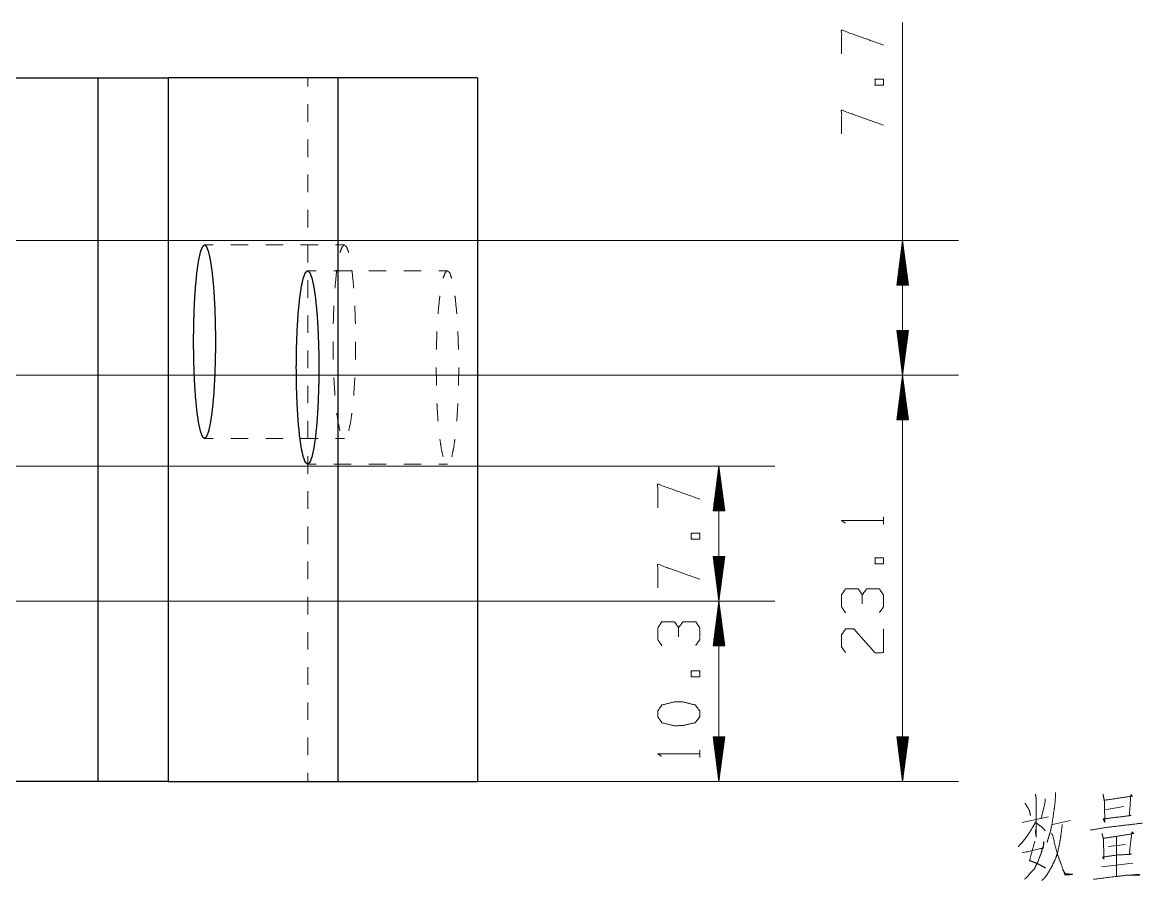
# Model space of a CAD drawing. Header units: millimetres. Extents: x 0 to 420, y 0 to 297.
# Drawn here: x 262.7 to 326.3, y 60.7 to 109.5 of the extents above; entities that cross this region are included whole.
import ezdxf

# ---------------------------------------------------------------- set-up
doc = ezdxf.new("R2010")
doc.units = ezdxf.units.MM
doc.layers.add('1', color=7, linetype='Continuous', true_color=0xffffff)

msp = doc.modelspace()

# ---------------------------------------------------------------- linework, layer by layer
at = {"layer": '1', "color": 13, "linetype": 'Continuous', "lineweight": 18}
for p, q in [((312.689, 89.427), (312.689, 109.486)), ((226.265, 97.094), (315.864, 97.094)), ((312.689, 97.094), (312.355, 94.554)), ((312.664, 94.554), (312.664, 96.901)), ((313.024, 94.554), (312.689, 97.094)), ((312.715, 94.554), (312.715, 96.901)), ((312.562, 94.554), (312.562, 96.129)), ((312.613, 94.554), (312.613, 96.515)), ((312.766, 94.554), (312.766, 96.515)), ((312.816, 94.554), (312.816, 96.129)), ((312.512, 94.554), (312.512, 95.743)), ((312.867, 94.554), (312.867, 95.743)), ((312.41, 94.554), (312.41, 94.972)), ((312.461, 94.554), (312.461, 95.358)), ((312.918, 94.554), (312.918, 95.358)), ((312.969, 94.554), (312.969, 94.972)), ((312.355, 94.554), (313.024, 94.554)), ((312.359, 94.554), (312.359, 94.586)), ((312.359, 94.554), (312.359, 94.586)), ((313.02, 94.554), (313.02, 94.586)), ((313.02, 94.554), (313.02, 94.586)), ((312.355, 91.967), (312.689, 89.427)), ((313.024, 91.967), (312.355, 91.967)), ((312.359, 91.967), (312.359, 91.935)), ((312.359, 91.967), (312.359, 91.935)), ((312.41, 91.967), (312.41, 91.549)), ((312.461, 91.967), (312.461, 91.164)), ((312.512, 91.967), (312.512, 90.778)), ((312.562, 91.967), (312.562, 90.392)), ((312.613, 91.967), (312.613, 90.006)), ((312.664, 91.967), (312.664, 89.62)), ((312.689, 89.427), (313.024, 91.967)), ((312.715, 91.967), (312.715, 89.62)), ((312.766, 91.967), (312.766, 90.006)), ((312.816, 91.967), (312.816, 90.392)), ((312.867, 91.967), (312.867, 90.778)), ((312.918, 91.967), (312.918, 91.164)), ((312.969, 91.967), (312.969, 91.549)), ((313.02, 91.967), (313.02, 91.935)), ((313.02, 91.967), (313.02, 91.935)), ((219.844, 89.427), (315.864, 89.427)), ((219.844, 89.427), (315.864, 89.427)), ((312.689, 89.427), (312.355, 86.887)), ((312.664, 86.887), (312.664, 89.234)), ((313.024, 86.887), (312.689, 89.427)), ((312.689, 89.427), (312.689, 66.335)), ((312.715, 86.887), (312.715, 89.234)), ((312.613, 86.887), (312.613, 88.848)), ((312.766, 86.887), (312.766, 88.848)), ((312.512, 86.887), (312.512, 88.077)), ((312.562, 86.887), (312.562, 88.462)), ((312.816, 86.887), (312.816, 88.462)), ((312.867, 86.887), (312.867, 88.077)), ((312.41, 86.887), (312.41, 87.305)), ((312.461, 86.887), (312.461, 87.691)), ((312.918, 86.887), (312.918, 87.691)), ((312.969, 86.887), (312.969, 87.305)), ((312.355, 86.887), (313.024, 86.887)), ((312.359, 86.887), (312.359, 86.919)), ((312.359, 86.887), (312.359, 86.919)), ((313.02, 86.887), (313.02, 86.919)), ((313.02, 86.887), (313.02, 86.919)), ((241.598, 84.253), (305.425, 84.253)), ((302.25, 84.253), (301.916, 81.713)), ((302.225, 81.713), (302.225, 84.06)), ((302.585, 81.713), (302.25, 84.253)), ((302.25, 76.587), (302.25, 84.253)), ((302.276, 81.713), (302.276, 84.06)), ((302.174, 81.713), (302.174, 83.675)), ((302.327, 81.713), (302.327, 83.675)), ((302.073, 81.713), (302.073, 82.903)), ((302.123, 81.713), (302.123, 83.289)), ((302.377, 81.713), (302.377, 83.289)), ((302.428, 81.713), (302.428, 82.903)), ((301.971, 81.713), (301.971, 82.131)), ((302.022, 81.713), (302.022, 82.517)), ((302.479, 81.713), (302.479, 82.517)), ((302.53, 81.713), (302.53, 82.131)), ((301.916, 81.713), (302.585, 81.713)), ((301.92, 81.713), (301.92, 81.745)), ((301.92, 81.713), (301.92, 81.745)), ((302.581, 81.713), (302.581, 81.745)), ((302.581, 81.713), (302.581, 81.745)), ((301.916, 79.127), (302.25, 76.587)), ((302.585, 79.127), (301.916, 79.127)), ((301.92, 79.127), (301.92, 79.095)), ((301.92, 79.127), (301.92, 79.095)), ((301.971, 79.127), (301.971, 78.709)), ((302.022, 79.127), (302.022, 78.323)), ((302.073, 79.127), (302.073, 77.937)), ((302.123, 79.127), (302.123, 77.551)), ((302.174, 79.127), (302.174, 77.165)), ((302.225, 79.127), (302.225, 76.78)), ((302.25, 76.587), (302.585, 79.127)), ((302.276, 79.127), (302.276, 76.78)), ((302.327, 79.127), (302.327, 77.165)), ((302.377, 79.127), (302.377, 77.551)), ((302.428, 79.127), (302.428, 77.937)), ((302.479, 79.127), (302.479, 78.323)), ((302.53, 79.127), (302.53, 78.709)), ((302.581, 79.127), (302.581, 79.095)), ((302.581, 79.127), (302.581, 79.095)), ((235.178, 76.587), (305.425, 76.587)), ((235.178, 76.587), (305.425, 76.587)), ((302.25, 76.587), (301.916, 74.047)), ((302.225, 74.047), (302.225, 76.394)), ((302.585, 74.047), (302.25, 76.587)), ((302.25, 76.587), (302.25, 66.335)), ((302.276, 74.047), (302.276, 76.394)), ((302.174, 74.047), (302.174, 76.008)), ((302.327, 74.047), (302.327, 76.008)), ((302.073, 74.047), (302.073, 75.236)), ((302.123, 74.047), (302.123, 75.622)), ((302.377, 74.047), (302.377, 75.622)), ((302.428, 74.047), (302.428, 75.236)), ((302.022, 74.047), (302.022, 74.85)), ((302.479, 74.047), (302.479, 74.85)), ((301.916, 74.047), (302.585, 74.047)), ((301.92, 74.047), (301.92, 74.078)), ((301.92, 74.047), (301.92, 74.078)), ((301.971, 74.047), (301.971, 74.464)), ((302.53, 74.047), (302.53, 74.464)), ((302.581, 74.047), (302.581, 74.078)), ((302.581, 74.047), (302.581, 74.078)), ((301.916, 68.875), (302.25, 66.335)), ((302.585, 68.875), (301.916, 68.875)), ((301.92, 68.875), (301.92, 68.844)), ((301.92, 68.875), (301.92, 68.844)), ((301.971, 68.875), (301.971, 68.458)), ((302.022, 68.875), (302.022, 68.072)), ((302.073, 68.875), (302.073, 67.686)), ((302.123, 68.875), (302.123, 67.3)), ((302.174, 68.875), (302.174, 66.914)), ((302.225, 68.875), (302.225, 66.528)), ((302.25, 66.335), (302.585, 68.875)), ((302.276, 68.875), (302.276, 66.528)), ((302.327, 68.875), (302.327, 66.914)), ((302.377, 68.875), (302.377, 67.3)), ((302.428, 68.875), (302.428, 67.686)), ((302.479, 68.875), (302.479, 68.072)), ((302.53, 68.875), (302.53, 68.458)), ((302.581, 68.875), (302.581, 68.844)), ((302.581, 68.875), (302.581, 68.844)), ((312.355, 68.875), (312.689, 66.335)), ((313.024, 68.875), (312.355, 68.875)), ((312.359, 68.875), (312.359, 68.844)), ((312.359, 68.875), (312.359, 68.844)), ((312.41, 68.875), (312.41, 68.458)), ((312.461, 68.875), (312.461, 68.072)), ((312.512, 68.875), (312.512, 67.686)), ((312.562, 68.875), (312.562, 67.3)), ((312.613, 68.875), (312.613, 66.914)), ((312.664, 68.875), (312.664, 66.528)), ((312.689, 66.335), (313.024, 68.875)), ((312.715, 68.875), (312.715, 66.528)), ((312.766, 68.875), (312.766, 66.914)), ((312.816, 68.875), (312.816, 67.3)), ((312.867, 68.875), (312.867, 67.686)), ((312.918, 68.875), (312.918, 68.072)), ((312.969, 68.875), (312.969, 68.458)), ((313.02, 68.875), (313.02, 68.844)), ((313.02, 68.875), (313.02, 68.844)), ((266.979, 66.335), (315.864, 66.335)), ((266.979, 66.335), (305.425, 66.335))]:
    msp.add_line(p, q, dxfattribs=at)
at = {"layer": '1', "color": 30, "linetype": 'Continuous', "lineweight": 25}
for p, q in [((43.971, 106.335), (266.979, 106.335)), ((266.979, 66.335), (266.979, 106.335)), ((280.587, 106.335), (270.952, 106.335)), ((270.952, 106.335), (270.952, 66.335)), ((288.533, 106.335), (280.587, 106.335)), ((280.587, 106.335), (280.587, 66.335)), ((288.533, 106.335), (288.533, 66.335)), ((266.979, 66.335), (43.971, 66.335)), ((270.952, 66.335), (280.587, 66.335)), ((280.587, 66.335), (288.533, 66.335))]:
    msp.add_line(p, q, dxfattribs=at)
at = {"layer": '1', "color": 43, "linetype": 'Continuous', "lineweight": 18}
for p, q in [((278.897, 105.835), (278.897, 106.335)), ((278.897, 103.835), (278.897, 104.835)), ((278.897, 101.835), (278.897, 102.835)), ((278.897, 99.835), (278.897, 100.835)), ((278.897, 97.835), (278.897, 98.835)), ((273.517, 96.835), (273.021, 96.835)), ((275.504, 96.835), (274.51, 96.835)), ((277.49, 96.835), (276.497, 96.835)), ((279.476, 96.835), (278.483, 96.835)), ((278.897, 95.835), (278.897, 96.835)), ((280.966, 96.835), (280.47, 96.835)), ((279.374, 95.37), (278.878, 95.37)), ((281.361, 95.37), (280.367, 95.37)), ((283.347, 95.37), (282.354, 95.37)), ((285.333, 95.37), (284.34, 95.37)), ((286.823, 95.37), (286.327, 95.37)), ((278.897, 93.835), (278.897, 94.835)), ((278.897, 91.835), (278.897, 92.835)), ((280.338, 90.316), (280.326, 91.335)), ((281.606, 91.335), (281.595, 90.316)), ((278.897, 89.835), (278.897, 90.835)), ((286.195, 88.851), (286.183, 89.87)), ((287.464, 89.87), (287.452, 88.851)), ((278.897, 87.835), (278.897, 88.835)), ((278.897, 85.835), (278.897, 86.835)), ((273.021, 85.835), (273.517, 85.835)), ((274.51, 85.835), (275.504, 85.835)), ((276.497, 85.835), (277.49, 85.835)), ((278.483, 85.835), (279.476, 85.835)), ((280.47, 85.835), (280.966, 85.835)), ((278.897, 83.835), (278.897, 84.835)), ((278.878, 84.37), (279.374, 84.37)), ((280.367, 84.37), (281.361, 84.37)), ((282.354, 84.37), (283.347, 84.37)), ((284.34, 84.37), (285.333, 84.37)), ((286.327, 84.37), (286.823, 84.37)), ((278.897, 81.835), (278.897, 82.835)), ((278.897, 79.835), (278.897, 80.835)), ((278.897, 77.835), (278.897, 78.835)), ((278.897, 75.835), (278.897, 76.835)), ((278.897, 73.835), (278.897, 74.835)), ((278.897, 71.835), (278.897, 72.835)), ((278.897, 69.835), (278.897, 70.835)), ((278.897, 67.835), (278.897, 68.835)), ((278.897, 66.335), (278.897, 66.835))]:
    msp.add_line(p, q, dxfattribs=at)
at = {"layer": '1', "color": 95, "linetype": 'Continuous', "lineweight": 18}
for p, q in [((311.597, 80.953), (311.597, 81.377)), ((301.158, 67.703), (301.158, 68.127)), ((319.481, 64.011), (320.984, 64.326)), ((324.156, 64.72), (325.27, 64.916)), ((321.207, 63.893), (322.237, 64.129)), ((324.852, 63.224), (324.852, 60.94)), ((324.379, 62.633), (325.353, 62.751)), ((323.989, 61.491), (325.771, 61.688))]:
    msp.add_line(p, q, dxfattribs=at)
for points, knots in [([(311.597, 108.199), (309.222, 109.047), (309.222, 107.704)], [0, 0, 0.65247, 1, 1]), ([(311.597, 105.922), (311.597, 106.258), (311.122, 106.258), (311.122, 105.922), (311.597, 105.922)], [0, 0, 0.207091, 0.5, 0.707091, 1, 1]), ([(311.597, 103.646), (309.222, 104.494), (309.222, 103.151)], [0, 0, 0.65247, 1, 1]), ([(301.158, 82.389), (298.783, 83.237), (298.783, 81.894)], [0, 0, 0.652472, 1, 1]), ([(309.422, 81.024), (309.222, 81.165), (311.597, 81.165)], [0, 0, 0.093487, 1, 1]), ([(301.158, 80.112), (301.158, 80.448), (300.683, 80.448), (300.683, 80.112), (301.158, 80.112)], [0, 0, 0.207086, 0.5, 0.707086, 1, 1]), ([(311.597, 78.712), (311.597, 79.048), (311.122, 79.048), (311.122, 78.712), (311.597, 78.712)], [0, 0, 0.207091, 0.5, 0.707091, 1, 1]), ([(301.158, 77.836), (298.783, 78.684), (298.783, 77.341)], [0, 0, 0.652471, 1, 1]), ([(310.397, 76.948), (310.172, 77.284), (309.447, 77.284), (309.222, 76.948), (309.222, 76.258), (309.447, 75.923)], [0, 0, 0.153874, 0.429852, 0.583727, 0.846124, 1, 1]), ([(311.372, 75.94), (311.597, 76.258), (311.597, 76.948), (311.372, 77.284), (310.647, 77.284), (310.397, 76.948), (310.397, 76.435)], [0, 0, 0.124121, 0.343689, 0.472447, 0.703379, 0.836732, 1, 1]), ([(299.958, 75.08), (299.733, 75.416), (299.008, 75.416), (298.783, 75.08), (298.783, 74.391), (299.008, 74.055)], [0, 0, 0.153876, 0.429853, 0.583729, 0.846126, 1, 1]), ([(300.933, 74.073), (301.158, 74.391), (301.158, 75.08), (300.933, 75.416), (300.208, 75.416), (299.958, 75.08), (299.958, 74.568)], [0, 0, 0.12412, 0.343686, 0.472445, 0.703375, 0.836733, 1, 1]), ([(309.447, 73.664), (309.222, 73.982), (309.222, 74.671), (309.447, 75.007), (309.922, 75.007), (311.122, 73.646), (311.597, 73.664), (311.597, 75.007)], [0, 0, 0.069693, 0.192978, 0.265274, 0.350226, 0.674741, 0.759752, 1, 1]), ([(301.158, 72.291), (301.158, 72.627), (300.683, 72.627), (300.683, 72.291), (301.158, 72.291)], [0, 0, 0.207086, 0.5, 0.707086, 1, 1]), ([(301.158, 70.351), (300.908, 70.687), (300.208, 70.863), (299.733, 70.863), (299.008, 70.687), (298.783, 70.351), (298.783, 70.015), (299.008, 69.679), (299.733, 69.502), (300.208, 69.52), (300.908, 69.679), (301.158, 70.015), (301.158, 70.351)], [0, 0, 0.067524, 0.183971, 0.260584, 0.380943, 0.446141, 0.500305, 0.565504, 0.685862, 0.762529, 0.87831, 0.945835, 1, 1]), ([(298.983, 67.774), (298.783, 67.915), (301.158, 67.915)], [0, 0, 0.093492, 1, 1]), ([(320.233, 65.625), (320.288, 65.35), (320.288, 63.184), (320.233, 63.46), (320.288, 63.696)], [0, 0, 0.094654, 0.823643, 0.918297, 1, 1]), ([(321.374, 65.704), (321.374, 65.468), (321.346, 65.035), (321.262, 64.483), (321.179, 63.893), (321.068, 63.42), (320.928, 62.987), (320.901, 62.869)], [0, 0, 0.08186, 0.232244, 0.425428, 0.632113, 0.800316, 0.95795, 1, 1]), ([(324.073, 65.625), (324.156, 65.231), (324.184, 64.011), (324.101, 64.208), (325.659, 64.405), (325.576, 64.405), (325.659, 65.586), (325.743, 65.507), (324.156, 65.271)], [0, 0, 0.062937, 0.253846, 0.287285, 0.53298, 0.54604, 0.731203, 0.749152, 1, 1]), ([(319.648, 65.113), (319.899, 64.68), (319.954, 64.405)], [0, 0, 0.640221, 1, 1]), ([(320.789, 65.35), (320.789, 65.153), (320.567, 64.247)], [0, 0, 0.174307, 1, 1]), ([(320.26, 64.05), (320.01, 63.617), (319.759, 63.224), (319.509, 62.909), (319.258, 62.633)], [0, 0, 0.287232, 0.555134, 0.786184, 1, 1]), ([(320.288, 63.972), (320.622, 63.735), (320.789, 63.538)], [0, 0, 0.613121, 1, 1]), ([(321.763, 63.893), (321.68, 63.224), (321.596, 62.751), (321.513, 62.357), (321.402, 62.003), (321.179, 61.531), (320.984, 61.176), (320.761, 60.861), (320.594, 60.704)], [0, 0, 0.194371, 0.33263, 0.448612, 0.555645, 0.706159, 0.82269, 0.933847, 1, 1]), ([(323.349, 63.578), (324.351, 63.735), (326.327, 63.972)], [0, 0, 0.337588, 1, 1]), ([(321.151, 63.381), (321.207, 63.302), (321.485, 62.2), (321.68, 61.688), (321.875, 61.137), (321.93, 61.019), (322.348, 61.058), (321.93, 61.098), (321.791, 61.334)], [0, 0, 0.026718, 0.341741, 0.493479, 0.655458, 0.691636, 0.807835, 0.924034, 1, 1]), ([(324.017, 63.381), (324.101, 63.066), (324.128, 62.121), (324.128, 61.924), (324.045, 62.042), (324.908, 62.161), (325.687, 62.2), (325.576, 62.239), (325.715, 63.46), (325.826, 63.381), (324.88, 63.224), (324.101, 63.105)], [0, 0, 0.050173, 0.195729, 0.226039, 0.248311, 0.382414, 0.502573, 0.520756, 0.709901, 0.730898, 0.878624, 1, 1]), ([(319.481, 62.279), (320.678, 62.554), (320.706, 62.909), (320.706, 62.751), (320.567, 62.279), (320.372, 61.767), (320.177, 61.373), (319.954, 61.137), (319.759, 60.901), (319.62, 60.783)], [0, 0, 0.304471, 0.392579, 0.431618, 0.55371, 0.689472, 0.798367, 0.878841, 0.954749, 1, 1]), ([(320.205, 62.948), (319.899, 61.846), (320.093, 61.767), (320.316, 61.688), (320.539, 61.57), (320.817, 61.413)], [0, 0, 0.529111, 0.626299, 0.735523, 0.852097, 1, 1]), ([(323.544, 60.783), (324.852, 60.94), (325.492, 61.019), (326.16, 61.019), (326.077, 61.058), (325.659, 61.019)], [0, 0, 0.419323, 0.624583, 0.837169, 0.866543, 1, 1])]:
    msp.add_open_spline(points, degree=1, knots=knots, dxfattribs=at)
at = {"layer": '1', "color": 30, "linetype": 'Continuous', "lineweight": 25}
for points, knots in [([(266.979, 106.335), (267.939, 106.335), (269.638, 106.335), (270.724, 106.335), (270.952, 106.335)], [0, 0, 0.241628, 0.669223, 0.942647, 1, 1]), ([(273.021, 85.835), (272.896, 85.941), (272.776, 86.254), (272.665, 86.762), (272.568, 87.446), (272.488, 88.28), (272.429, 89.231), (272.393, 90.262), (272.38, 91.335), (272.393, 92.408), (272.429, 93.44), (272.488, 94.391), (272.568, 95.225), (272.665, 95.909), (272.776, 96.417), (272.896, 96.73), (273.021, 96.835), (273.145, 96.73), (273.266, 96.417), (273.376, 95.909), (273.473, 95.225), (273.553, 94.391), (273.612, 93.44), (273.649, 92.408), (273.661, 91.335), (273.649, 90.262), (273.612, 89.231), (273.553, 88.28), (273.473, 87.446), (273.376, 86.762), (273.266, 86.254), (273.145, 85.941), (273.021, 85.835)], [0, 0, 0.007297, 0.022249, 0.04545, 0.076261, 0.113603, 0.156095, 0.202141, 0.25, 0.29786, 0.343906, 0.386397, 0.423739, 0.454551, 0.477751, 0.492703, 0.500001, 0.507297, 0.522249, 0.54545, 0.576262, 0.613603, 0.656095, 0.702141, 0.750001, 0.79786, 0.843906, 0.886398, 0.92374, 0.954551, 0.977751, 0.992703, 1, 1]), ([(278.878, 84.37), (279.003, 84.475), (279.123, 84.788), (279.233, 85.297), (279.33, 85.981), (279.41, 86.814), (279.469, 87.765), (279.506, 88.797), (279.518, 89.87), (279.506, 90.943), (279.469, 91.975), (279.41, 92.925), (279.33, 93.759), (279.233, 94.443), (279.123, 94.951), (279.003, 95.264), (278.878, 95.37), (278.753, 95.264), (278.633, 94.951), (278.522, 94.443), (278.425, 93.759), (278.345, 92.925), (278.286, 91.975), (278.25, 90.943), (278.237, 89.87), (278.25, 88.797), (278.286, 87.765), (278.345, 86.814), (278.425, 85.981), (278.522, 85.297), (278.633, 84.788), (278.753, 84.475), (278.878, 84.37)], [0, 0, 0.007297, 0.022249, 0.045449, 0.076261, 0.113603, 0.156095, 0.202141, 0.25, 0.29786, 0.343906, 0.386397, 0.423739, 0.454551, 0.477751, 0.492703, 0.500001, 0.507297, 0.522249, 0.545449, 0.576261, 0.613603, 0.656095, 0.702141, 0.750001, 0.79786, 0.843906, 0.886397, 0.923739, 0.954551, 0.977751, 0.992703, 1, 1]), ([(270.952, 66.335), (270.724, 66.335), (269.638, 66.335), (268.843, 66.335), (266.979, 66.335)], [0, 0, 0.057353, 0.330777, 0.530864, 1, 1])]:
    msp.add_open_spline(points, degree=1, knots=knots, dxfattribs=at)
at = {"layer": '1', "color": 43, "linetype": 'Continuous', "lineweight": 18}
for points, knots in [([(280.719, 96.406), (280.721, 96.417), (280.841, 96.73), (280.966, 96.835)], [0, 0, 0.021053, 0.678915, 1, 1]), ([(280.966, 96.835), (281.091, 96.73), (281.211, 96.417), (281.213, 96.406)], [0, 0, 0.321087, 0.978955, 1, 1]), ([(280.434, 94.39), (280.434, 94.391), (280.513, 95.225), (280.539, 95.404)], [0, 0, 0.000741, 0.82225, 1, 1]), ([(281.393, 95.404), (281.419, 95.225), (281.499, 94.391), (281.499, 94.39)], [0, 0, 0.17775, 0.999259, 1, 1]), ([(286.576, 94.941), (286.578, 94.951), (286.698, 95.264), (286.823, 95.37)], [0, 0, 0.021053, 0.678915, 1, 1]), ([(286.823, 95.37), (286.948, 95.264), (287.068, 94.951), (287.071, 94.941)], [0, 0, 0.321062, 0.978955, 1, 1]), ([(286.291, 92.925), (286.291, 92.925), (286.371, 93.759), (286.396, 93.938)], [0, 0, 0.000741, 0.82226, 1, 1]), ([(287.251, 93.938), (287.276, 93.759), (287.356, 92.925), (287.356, 92.925)], [0, 0, 0.17774, 0.999259, 1, 1]), ([(280.338, 92.355), (280.338, 92.408), (280.372, 93.373)], [0, 0, 0.05291, 1, 1]), ([(281.56, 93.373), (281.594, 92.408), (281.595, 92.355)], [0, 0, 0.947091, 1, 1]), ([(286.195, 90.889), (286.195, 90.943), (286.229, 91.907)], [0, 0, 0.05291, 1, 1]), ([(287.417, 91.907), (287.451, 90.943), (287.452, 90.889)], [0, 0, 0.94709, 1, 1]), ([(280.434, 88.281), (280.375, 89.231), (280.372, 89.298)], [0, 0, 0.934072, 1, 1]), ([(281.56, 89.298), (281.558, 89.231), (281.499, 88.281)], [0, 0, 0.065928, 1, 1]), ([(280.719, 86.265), (280.61, 86.762), (280.539, 87.267)], [0, 0, 0.49988, 1, 1]), ([(281.393, 87.267), (281.322, 86.762), (281.213, 86.265)], [0, 0, 0.500117, 1, 1]), ([(286.291, 86.815), (286.232, 87.765), (286.229, 87.832)], [0, 0, 0.934082, 1, 1]), ([(287.417, 87.832), (287.415, 87.765), (287.356, 86.815)], [0, 0, 0.065918, 1, 1]), ([(286.576, 84.799), (286.468, 85.297), (286.396, 85.801)], [0, 0, 0.499875, 1, 1]), ([(287.251, 85.801), (287.179, 85.297), (287.071, 84.799)], [0, 0, 0.500122, 1, 1])]:
    msp.add_open_spline(points, degree=1, knots=knots, dxfattribs=at)

doc.saveas('drawing.dxf')
